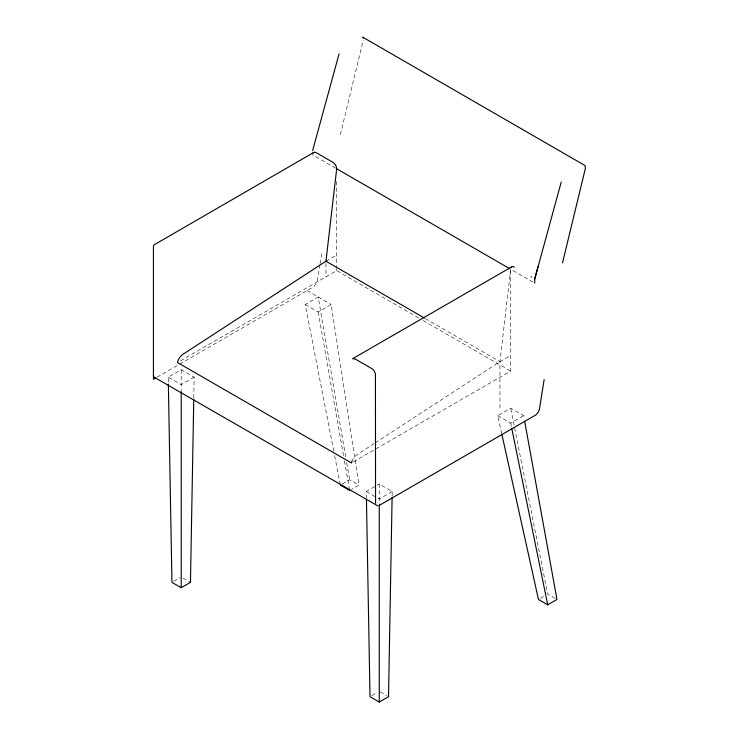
<?xml version="1.0" encoding="UTF-8"?>
<svg xmlns="http://www.w3.org/2000/svg" width="739" height="739" viewBox="0 0 739 739"><rect width="100%" height="100%" fill="white"/><g stroke="black" fill="none" stroke-linecap="round" stroke-linejoin="round"><path stroke-width="0.55" stroke-dasharray="3.69 2.77" d="M193.784 397.915L194.154 377.167L181.203 369.685L168.243 377.167L168.344 382.931M392.132 496.128L392.215 491.518L379.264 484.036L377.269 485.181M499.952 407.946L499.952 361.667L510.686 269.227L532.828 282.002M319.895 264.756L317.28 281.125L316.126 283.915L313.715 286.704L179.124 364.466M320.07 263.638L322.01 251.315M340.393 134.572L363.311 39.906M374.267 443.492L356.863 454.827A8.415 4.859 -60 0 0 352.605 459.834M375.227 442.864L499.952 361.667L510.686 355.468M325.954 261.209L336.688 255.01M180.482 360.808L336.688 270.622L419.216 318.269M157.139 377.167L178.127 365.048M333.797 451.243L305.216 304.496L318.176 297.013L345.935 458.198M194.154 377.167L181.203 384.649L168.243 377.167M305.216 304.496L318.176 311.978L331.137 304.496L358.905 485.107L351.496 489.384M353.491 461.838L510.686 371.08L510.686 269.227M173.794 581.288L180.27 577.547M342.24 484.036L349.649 479.759L358.905 485.107M366.433 498.428L366.304 491.518L376.271 485.763M501.698 433.571L497.726 415.641L510.686 408.159L523.646 415.641L524.256 419.041M392.215 491.518L379.264 498.991L377.269 497.846M497.726 415.641L510.686 423.114L523.646 415.641M371.856 695.639L377.407 692.434M540.301 598.387L545.853 595.181M335.728 168.215L312.625 154.876A5.238 3.021 60 0 1 312.652 154.331M425.378 318.611L499.952 361.667M423.188 320.569L510.686 371.08M307.073 290.603L331.137 304.496M555.109 598.387L547.71 594.11L510.686 408.159M366.304 491.518L376.271 497.273M183.05 578.083L190.459 582.36M380.188 691.898L386.663 695.639M510.686 423.114L511.379 426.505M334.675 455.76L340.171 483.98M318.176 311.978L343.635 456.342M344.429 460.896L349.649 490.447M346.711 462.734L349.649 479.759M379.264 484.036L379.264 503.619M336.688 181.415L336.688 267.278M336.688 268.396L336.688 270.622M325.954 263.435L325.954 276.82M181.203 369.685L181.203 390.414"/><path stroke-width="1.11" d="M193.766 399.069L190.459 582.36L181.203 587.699L171.947 582.36L168.363 384.077M392.113 497.282L388.52 696.711L379.264 702.05L370.008 696.711L366.452 499.582M352.244 460.619A8.415 4.859 -60 0 0 351.496 462.993L177.499 362.535A8.415 4.859 -60 0 1 182.866 354.369L325.954 261.209L336.688 168.769A5.238 3.021 60 0 0 332.984 162.358L316.329 152.733A5.238 3.021 60 0 0 312.902 153.398M544.135 379.56L539.405 409.369L537.835 412.815L535.84 414.948L379.264 505.411M562.518 262.816L585.436 168.15L585.057 165.582L362.655 37.126L363.311 37.985M534.75 283.12L534.75 278.88L538.057 266.742M312.625 150.599L339.09 53.827M534.75 278.88L561.215 182.071M313.706 152.474L153.934 244.932L153.435 246.78L153.435 379.301L155.282 378.229M511.767 266.825L352.577 358.738L355.2 358.997L372.345 368.927L374.11 370.793L375.43 373.842L375.56 503.268M501.947 434.689L538.454 599.458L547.71 604.798L556.966 599.458L524.672 421.313M377.841 505.901L154.516 377.426M336.688 168.769L509.688 268.654M325.954 261.209L424.389 318.038M340.393 485.107L349.649 490.447M531.045 276.709L531.535 277.023M511.831 428.759L547.71 604.798M379.264 504.765L379.264 702.05M181.203 391.568L181.203 587.699M510.972 267.749A5.238 3.021 60 0 1 514.39 267.084M155.717 377.657A5.238 3.021 -60 0 1 153.435 375.024"/></g></svg>
